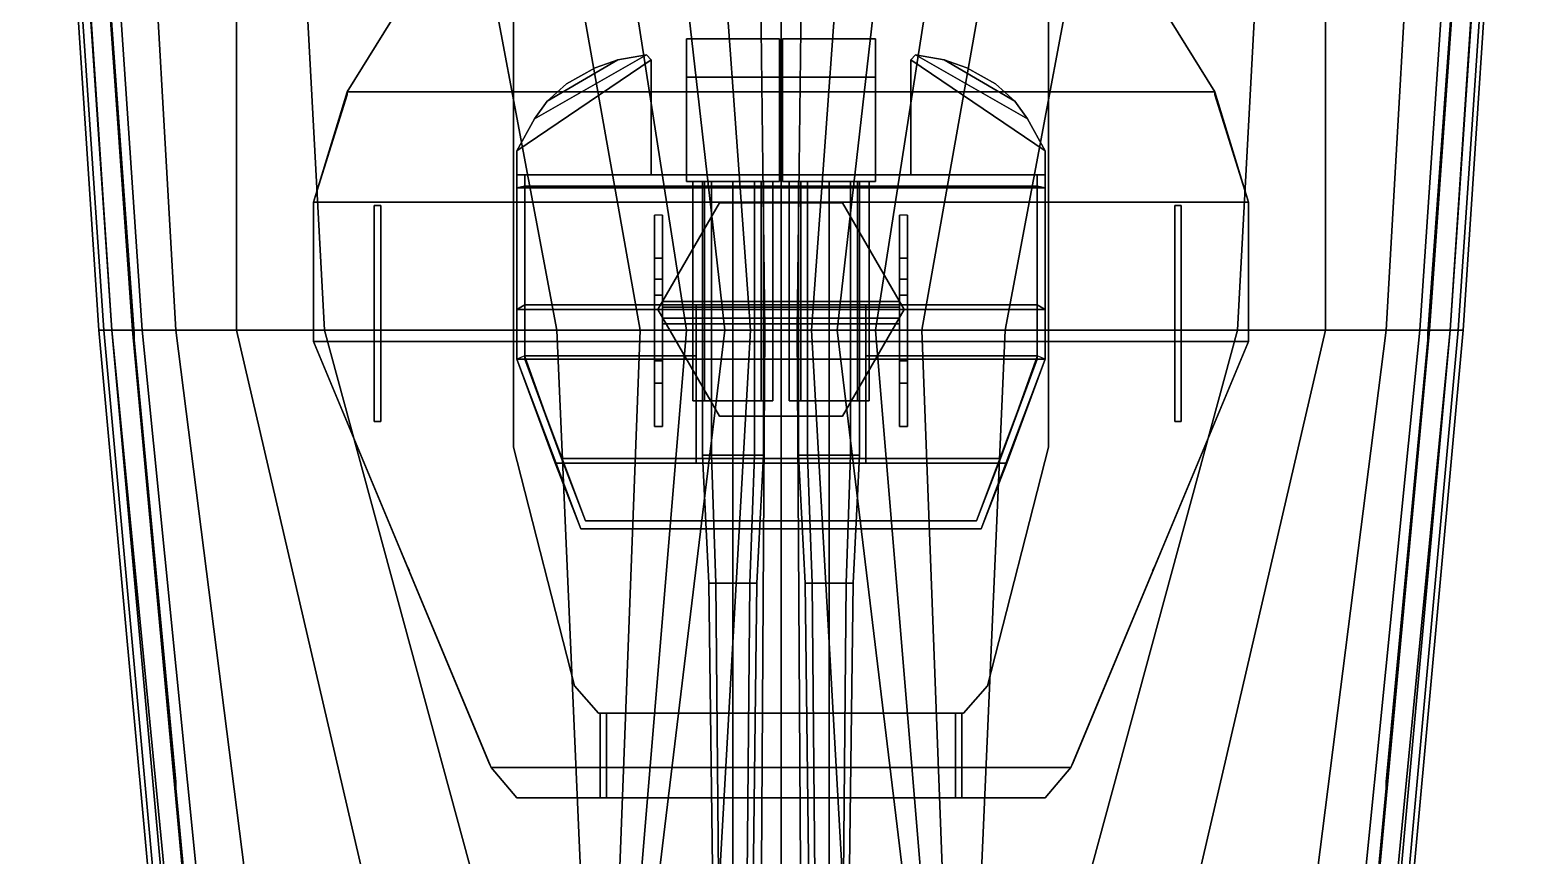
# Model space of a CAD drawing. Header units: millimetres. Extents: x -5 to 5, y -112 to 54.
# Drawn here: x -4.69 to 4.69, y -40.33 to -35.17 of the extents above; entities that cross this region are included whole.
import ezdxf

# ---------------------------------------------------------------- set-up
doc = ezdxf.new("R2010")
doc.units = ezdxf.units.MM
for name, color, linetype in [('gun', 1, 'Continuous'), ('railings', 6, 'Continuous'), ('sleeve', 5, 'Continuous'), ('superstructure', 6, 'Continuous'), ('turret', 2, 'Continuous')]:
    doc.layers.add(name, color=color, linetype=linetype)

msp = doc.modelspace()

# ---------------------------------------------------------------- linework, layer by layer
for points in [[(-4.69, -30.56, 0.74), (-4.69, -30.56, 0.29), (-4.26, -37.05, 0.29), (-4.26, -37.05, 0.74)], [(-4.69, -30.56, 0.29), (-4.62, -30.56, -0.16), (-4.18, -37.05, -0.16), (-4.26, -37.05, 0.29)], [(-4.67, -30.56, 1.22), (-4.69, -30.56, 0.74), (-4.26, -37.05, 0.74), (-4.23, -37.05, 1.22)], [(-4.61, -30.56, 1.84), (-4.67, -30.56, 1.22), (-4.23, -37.05, 1.22), (-4.18, -37.05, 1.84)], [(-4.62, -30.56, -0.16), (-4.43, -30.56, -0.61), (-3.99, -37.05, -0.47), (-4.18, -37.05, -0.16)], [(-4.51, -30.56, 2.81), (-4.61, -30.56, 1.84), (-4.18, -37.05, 1.84), (-4.05, -37.05, 2.82)], [(-4.05, -37.05, 2.82), (4.05, -37.05, 2.82), (4.51, -30.56, 2.81), (-4.51, -30.56, 2.81)], [(-4.43, -30.56, -0.61), (-4.15, -30.56, -0.92), (-3.78, -37.05, -0.67), (-3.99, -37.05, -0.47)], [(-4.15, -30.56, -0.92), (-3.4, -30.56, -1.42), (-3.4, -37.05, -0.92), (-3.78, -37.05, -0.67)], [(-3.4, -30.56, -1.42), (-3.2, -30.56, -1.53), (-2.85, -37.05, -1.19), (-3.4, -37.05, -0.92)], [(-3.2, -30.56, -1.53), (-2.62, -30.56, -1.86), (-1.4, -37.05, -1.86), (-2.85, -37.05, -1.19)], [(-2.62, -30.56, -1.86), (-2.03, -30.56, -2.16), (-0.88, -37.05, -2.16), (-1.4, -37.05, -1.86)], [(-2.03, -30.56, -2.16), (-1.6, -30.56, -2.39), (-0.59, -37.05, -2.39), (-0.88, -37.05, -2.16)], [(-1.6, -30.56, -2.39), (-1.09, -30.56, -2.67), (-0.35, -37.05, -2.67), (-0.59, -37.05, -2.39)], [(-1.09, -30.56, -2.67), (-0.66, -30.56, -2.95), (-0.19, -37.05, -2.95), (-0.35, -37.05, -2.67)], [(-0.66, -30.56, -2.95), (-0.18, -30.56, -3.35), (-0.1, -37.05, -3.35), (-0.19, -37.05, -2.95)], [(-0.18, -30.56, -3.35), (0, -30.56, -3.41), (0, -37.05, -3.41), (-0.1, -37.05, -3.35)], [(0.1, -37.05, -3.35), (0, -37.05, -3.41), (0, -30.56, -3.41), (0.18, -30.56, -3.35)], [(0.19, -37.05, -2.95), (0.1, -37.05, -3.35), (0.18, -30.56, -3.35), (0.66, -30.56, -2.95)], [(0.35, -37.05, -2.67), (0.19, -37.05, -2.95), (0.66, -30.56, -2.95), (1.09, -30.56, -2.67)], [(0.59, -37.05, -2.39), (0.35, -37.05, -2.67), (1.09, -30.56, -2.67), (1.6, -30.56, -2.39)], [(0.88, -37.05, -2.16), (0.59, -37.05, -2.39), (1.6, -30.56, -2.39), (2.03, -30.56, -2.16)], [(1.4, -37.05, -1.86), (0.88, -37.05, -2.16), (2.03, -30.56, -2.16), (2.62, -30.56, -1.86)], [(2.85, -37.05, -1.19), (1.4, -37.05, -1.86), (2.62, -30.56, -1.86), (3.2, -30.56, -1.53)], [(3.4, -37.05, -0.92), (2.85, -37.05, -1.19), (3.2, -30.56, -1.53), (3.4, -30.56, -1.42)], [(3.78, -37.05, -0.67), (3.4, -37.05, -0.92), (3.4, -30.56, -1.42), (4.15, -30.56, -0.92)], [(3.99, -37.05, -0.47), (3.78, -37.05, -0.67), (4.15, -30.56, -0.92), (4.43, -30.56, -0.61)], [(4.18, -37.05, -0.16), (3.99, -37.05, -0.47), (4.43, -30.56, -0.61), (4.62, -30.56, -0.16)], [(4.05, -37.05, 2.82), (4.18, -37.05, 1.84), (4.61, -30.56, 1.84), (4.51, -30.56, 2.81)], [(4.26, -37.05, 0.29), (4.18, -37.05, -0.16), (4.62, -30.56, -0.16), (4.69, -30.56, 0.29)], [(4.18, -37.05, 1.84), (4.23, -37.05, 1.22), (4.67, -30.56, 1.22), (4.61, -30.56, 1.84)], [(4.23, -37.05, 1.22), (4.26, -37.05, 0.74), (4.69, -30.56, 0.74), (4.67, -30.56, 1.22)], [(4.26, -37.05, 0.74), (4.26, -37.05, 0.29), (4.69, -30.56, 0.29), (4.69, -30.56, 0.74)], [(2.71, -35.56, 4.99), (2.07, -34.53, 4.99), (-2.07, -34.53, 4.99), (-2.71, -35.56, 4.99)], [(-2.07, -34.53, 4.99), (-2.07, -34.53, 4.95), (-2.71, -35.56, 4.95), (-2.71, -35.56, 4.99)], [(-2.71, -35.56, 4.95), (-2.07, -34.53, 4.95), (2.07, -34.53, 4.95), (2.71, -35.56, 4.95)], [(2.71, -35.56, 4.95), (2.07, -34.53, 4.95), (2.07, -34.53, 4.99), (2.71, -35.56, 4.99)], [(2.71, -35.56, 4.95), (2.92, -36.25, 4.95), (-2.92, -36.25, 4.95), (-2.71, -35.56, 4.95)], [(-2.92, -36.25, 4.95), (-2.92, -36.25, 4.99), (-2.71, -35.56, 4.99), (-2.71, -35.56, 4.95)], [(-2.71, -35.56, 4.99), (-2.92, -36.25, 4.99), (2.92, -36.25, 4.99), (2.71, -35.56, 4.99)], [(2.71, -35.56, 4.99), (2.92, -36.25, 4.99), (2.92, -36.25, 4.95), (2.71, -35.56, 4.95)], [(-2.92, -37.12, 4.95), (-2.92, -36.25, 4.95), (2.92, -36.25, 4.95), (2.92, -37.12, 4.95)], [(-2.92, -36.25, 4.99), (-2.92, -36.25, 4.95), (-2.92, -37.12, 4.95), (-2.92, -37.12, 4.99)], [(2.92, -37.12, 4.99), (2.92, -36.25, 4.99), (-2.92, -36.25, 4.99), (-2.92, -37.12, 4.99)], [(-2.5, -36.27, 2.81), (-2.54, -36.27, 2.81), (-2.54, -36.27, 4.95), (-2.5, -36.27, 4.95)], [(-2.54, -37.62, 4.95), (-2.54, -36.27, 4.95), (-2.54, -36.27, 2.81), (-2.54, -37.62, 2.82)], [(-2.5, -37.62, 2.82), (-2.5, -36.27, 2.81), (-2.5, -36.27, 4.95), (-2.5, -37.62, 4.95)], [(2.5, -36.27, 2.81), (2.46, -36.27, 2.81), (2.46, -36.27, 4.95), (2.5, -36.27, 4.95)], [(2.46, -37.62, 4.95), (2.46, -36.27, 4.95), (2.46, -36.27, 2.81), (2.46, -37.62, 2.82)], [(2.5, -37.62, 2.82), (2.5, -36.27, 2.81), (2.5, -36.27, 4.95), (2.5, -37.62, 4.95)], [(2.92, -37.12, 4.95), (2.92, -36.25, 4.95), (2.92, -36.25, 4.99), (2.92, -37.12, 4.99)], [(-4.26, -37.05, 0.74), (-4.26, -37.05, 0.29), (-3.68, -43.42, 0.14), (-3.68, -43.42, 0.74)], [(-4.26, -37.05, 0.29), (-4.18, -37.05, -0.16), (-3.56, -43.42, -0.16), (-3.68, -43.42, 0.14)], [(-4.23, -37.05, 1.22), (-4.26, -37.05, 0.74), (-3.68, -43.42, 0.74), (-3.65, -43.42, 1.22)], [(-4.18, -37.05, 1.84), (-4.23, -37.05, 1.22), (-3.65, -43.42, 1.22), (-3.6, -43.42, 1.84)], [(-4.18, -37.05, -0.16), (-3.99, -37.05, -0.47), (-3.35, -43.42, -0.4), (-3.56, -43.42, -0.16)], [(-4.05, -37.05, 2.82), (-4.18, -37.05, 1.84), (-3.6, -43.42, 1.84), (-3.46, -43.42, 2.86)], [(-3.46, -43.42, 2.86), (3.46, -43.42, 2.86), (4.05, -37.05, 2.82), (-4.05, -37.05, 2.82)], [(-3.99, -37.05, -0.47), (-3.78, -37.05, -0.67), (-2.97, -43.42, -0.59), (-3.35, -43.42, -0.4)], [(-3.78, -37.05, -0.67), (-3.4, -37.05, -0.92), (-1.92, -43.42, -0.92), (-2.97, -43.42, -0.59)], [(-3.4, -37.05, -0.92), (-2.85, -37.05, -1.19), (-1.12, -43.42, -1.19), (-1.92, -43.42, -0.92)], [(-2.85, -37.05, -1.19), (-1.4, -37.05, -1.86), (-1.12, -43.42, -1.19)], [(-1.4, -37.05, -1.86), (-0.88, -37.05, -2.16), (-1.12, -43.42, -1.19)], [(-0.35, -37.05, -2.67), (-0.19, -37.05, -2.95), (-0.55, -43.42, -1.42), (-1.12, -43.42, -1.19)], [(-0.59, -37.05, -2.39), (-0.35, -37.05, -2.67), (-1.12, -43.42, -1.19)], [(-0.88, -37.05, -2.16), (-0.59, -37.05, -2.39), (-1.12, -43.42, -1.19)], [(-0.19, -37.05, -2.95), (-0.1, -37.05, -3.35), (-0.14, -43.42, -1.61), (-0.55, -43.42, -1.42)], [(-0.1, -37.05, -3.35), (0, -37.05, -3.41), (0, -43.42, -1.63), (-0.14, -43.42, -1.61)], [(0.14, -43.42, -1.61), (0, -43.42, -1.63), (0, -37.05, -3.41), (0.1, -37.05, -3.35)], [(0.55, -43.42, -1.42), (0.14, -43.42, -1.61), (0.1, -37.05, -3.35), (0.19, -37.05, -2.95)], [(1.12, -43.42, -1.19), (0.55, -43.42, -1.42), (0.19, -37.05, -2.95), (0.35, -37.05, -2.67)], [(1.12, -43.42, -1.19), (1.12, -43.42, -1.19), (0.35, -37.05, -2.67), (0.59, -37.05, -2.39)], [(1.12, -43.42, -1.19), (1.12, -43.42, -1.19), (0.59, -37.05, -2.39), (0.88, -37.05, -2.16)], [(1.12, -43.42, -1.19), (1.12, -43.42, -1.19), (0.88, -37.05, -2.16), (1.4, -37.05, -1.86)], [(1.92, -43.42, -0.92), (1.12, -43.42, -1.19), (2.85, -37.05, -1.19), (3.4, -37.05, -0.92)], [(1.12, -43.42, -1.19), (1.12, -43.42, -1.19), (1.4, -37.05, -1.86), (2.85, -37.05, -1.19)], [(2.97, -43.42, -0.59), (1.92, -43.42, -0.92), (3.4, -37.05, -0.92), (3.78, -37.05, -0.67)], [(3.35, -43.42, -0.4), (2.97, -43.42, -0.59), (3.78, -37.05, -0.67), (3.99, -37.05, -0.47)], [(3.56, -43.42, -0.16), (3.35, -43.42, -0.4), (3.99, -37.05, -0.47), (4.18, -37.05, -0.16)], [(3.46, -43.42, 2.86), (3.6, -43.42, 1.84), (4.18, -37.05, 1.84), (4.05, -37.05, 2.82)], [(3.68, -43.42, 0.14), (3.56, -43.42, -0.16), (4.18, -37.05, -0.16), (4.26, -37.05, 0.29)], [(3.6, -43.42, 1.84), (3.65, -43.42, 1.22), (4.23, -37.05, 1.22), (4.18, -37.05, 1.84)], [(3.65, -43.42, 1.22), (3.68, -43.42, 0.74), (4.26, -37.05, 0.74), (4.23, -37.05, 1.22)], [(3.68, -43.42, 0.74), (3.68, -43.42, 0.14), (4.26, -37.05, 0.29), (4.26, -37.05, 0.74)], [(-1.81, -39.78, 4.95), (-2.92, -37.12, 4.95), (2.92, -37.12, 4.95), (1.81, -39.78, 4.95)], [(1.81, -39.78, 4.99), (2.92, -37.12, 4.99), (-2.92, -37.12, 4.99), (-1.81, -39.78, 4.99)], [(-2.92, -37.12, 4.99), (-2.92, -37.12, 4.95), (-1.81, -39.78, 4.95), (-1.81, -39.78, 4.99)], [(1.81, -39.78, 4.95), (2.92, -37.12, 4.95), (2.92, -37.12, 4.99), (1.81, -39.78, 4.99)], [(-2.5, -37.62, 4.95), (-2.54, -37.62, 4.95), (-2.54, -37.62, 2.82), (-2.5, -37.62, 2.82)], [(2.5, -37.62, 4.95), (2.46, -37.62, 4.95), (2.46, -37.62, 2.82), (2.5, -37.62, 2.82)], [(-1.13, -39.97, 4.95), (-1.13, -39.44, 4.95), (-1.13, -39.44, 4.46), (-1.13, -39.97, 4.86)], [(-1.13, -39.97, 4.86), (-1.13, -39.44, 4.46), (-1.09, -39.44, 4.46), (-1.09, -39.97, 4.86)], [(-1.09, -39.97, 4.86), (-1.09, -39.44, 4.46), (-1.09, -39.44, 4.95), (-1.09, -39.97, 4.95)], [(1.09, -39.97, 4.86), (1.09, -39.44, 4.46), (1.13, -39.44, 4.46), (1.13, -39.97, 4.86)], [(1.09, -39.97, 4.95), (1.09, -39.44, 4.95), (1.09, -39.44, 4.46), (1.09, -39.97, 4.86)], [(1.13, -39.97, 4.86), (1.13, -39.44, 4.46), (1.13, -39.44, 4.95), (1.13, -39.97, 4.95)], [(1.81, -39.78, 4.95), (1.65, -39.97, 4.95), (-1.65, -39.97, 4.95), (-1.81, -39.78, 4.95)], [(-1.65, -39.97, 4.95), (-1.65, -39.97, 4.99), (-1.81, -39.78, 4.99), (-1.81, -39.78, 4.95)], [(-1.81, -39.78, 4.99), (-1.65, -39.97, 4.99), (1.65, -39.97, 4.99), (1.81, -39.78, 4.99)], [(1.81, -39.78, 4.99), (1.65, -39.97, 4.99), (1.65, -39.97, 4.95), (1.81, -39.78, 4.95)], [(1.65, -39.97, 4.95), (1.65, -39.97, 4.99), (-1.65, -39.97, 4.99), (-1.65, -39.97, 4.95)], [(-1.09, -39.97, 4.95), (-1.13, -39.97, 4.95), (-1.13, -39.97, 4.86), (-1.09, -39.97, 4.86)], [(1.13, -39.97, 4.95), (1.09, -39.97, 4.95), (1.09, -39.97, 4.86), (1.13, -39.97, 4.86)]]:
    msp.add_3dface(points)
at = {"layer": 'gun'}
for points in [[(-0.01, -35.23, 6.47), (-0.01, -35.47, 6.23), (-0.59, -35.47, 6.23), (-0.59, -35.23, 6.47)], [(-0.59, -35.23, 6.47), (-0.59, -35.47, 6.23), (-0.59, -36.12, 6.23), (-0.59, -36.12, 7.07)], [(-0.01, -35.23, 7.06), (-0.01, -35.23, 6.47), (-0.59, -35.23, 6.47), (-0.59, -35.23, 7.06)], [(-0.59, -35.23, 7.06), (-0.59, -35.23, 6.47), (-0.59, -36.12, 7.07)], [(-0.01, -36.12, 7.07), (-0.01, -35.23, 7.06), (-0.59, -35.23, 7.06), (-0.59, -36.12, 7.07)], [(-0.01, -36.12, 6.23), (-0.01, -35.47, 6.23), (-0.01, -35.23, 6.47), (-0.01, -36.12, 7.07)], [(-0.01, -36.12, 7.07), (-0.01, -35.23, 6.47), (-0.01, -35.23, 7.06), (-0.01, -36.12, 7.07)], [(0.59, -36.12, 7.07), (0.59, -35.23, 7.06), (0.01, -35.23, 7.06), (0.01, -36.12, 7.07)], [(0.59, -35.23, 7.06), (0.59, -35.23, 6.47), (0.01, -35.23, 6.47), (0.01, -35.23, 7.06)], [(0.59, -35.23, 6.47), (0.59, -35.47, 6.23), (0.01, -35.47, 6.23), (0.01, -35.23, 6.47)], [(0.01, -35.23, 7.06), (0.01, -35.23, 6.47), (0.01, -36.12, 7.07)], [(0.01, -35.23, 6.47), (0.01, -35.47, 6.23), (0.01, -36.12, 6.23), (0.01, -36.12, 7.07)], [(0.59, -36.12, 7.07), (0.59, -35.23, 6.47), (0.59, -35.23, 7.06), (0.59, -36.12, 7.07)], [(0.59, -36.12, 6.23), (0.59, -35.47, 6.23), (0.59, -35.23, 6.47), (0.59, -36.12, 7.07)], [(-0.59, -36.12, 6.23), (-0.59, -35.47, 6.23), (-0.01, -35.47, 6.23), (-0.01, -36.12, 6.23)], [(0.01, -36.12, 6.23), (0.01, -35.47, 6.23), (0.59, -35.47, 6.23), (0.59, -36.12, 6.23)], [(-0.59, -36.12, 7.07), (-0.59, -36.12, 6.23), (-0.01, -36.12, 6.23), (-0.01, -36.12, 7.07)], [(-0.49, -37.83, 6.6), (-0.4344, -37.83, 6.7344), (-0.4344, -36.12, 6.7344), (-0.49, -36.12, 6.6)], [(-0.4344, -37.83, 6.4656), (-0.49, -37.83, 6.6), (-0.49, -36.12, 6.6), (-0.4344, -36.12, 6.4656)], [(-0.4344, -37.83, 6.7344), (-0.3, -37.83, 6.79), (-0.3, -36.12, 6.79), (-0.4344, -36.12, 6.7344)], [(-0.3, -37.83, 6.41), (-0.4344, -37.83, 6.4656), (-0.4344, -36.12, 6.4656), (-0.3, -36.12, 6.41)], [(-0.3, -37.83, 6.79), (-0.1656, -37.83, 6.7344), (-0.1656, -36.12, 6.7344), (-0.3, -36.12, 6.79)], [(-0.1656, -37.83, 6.4656), (-0.3, -37.83, 6.41), (-0.3, -36.12, 6.41), (-0.1656, -36.12, 6.4656)], [(-0.1656, -37.83, 6.7344), (-0.11, -37.83, 6.6), (-0.11, -36.12, 6.6), (-0.1656, -36.12, 6.7344)], [(-0.11, -37.83, 6.6), (-0.1656, -37.83, 6.4656), (-0.1656, -36.12, 6.4656), (-0.11, -36.12, 6.6)], [(0.01, -36.12, 7.07), (0.01, -36.12, 6.23), (0.59, -36.12, 6.23), (0.59, -36.12, 7.07)], [(0.1656, -37.83, 6.4656), (0.11, -37.83, 6.6), (0.11, -36.12, 6.6), (0.1656, -36.12, 6.4656)], [(0.11, -37.83, 6.6), (0.1656, -37.83, 6.7344), (0.1656, -36.12, 6.7344), (0.11, -36.12, 6.6)], [(0.3, -37.83, 6.41), (0.1656, -37.83, 6.4656), (0.1656, -36.12, 6.4656), (0.3, -36.12, 6.41)], [(0.1656, -37.83, 6.7344), (0.3, -37.83, 6.79), (0.3, -36.12, 6.79), (0.1656, -36.12, 6.7344)], [(0.4344, -37.83, 6.4656), (0.3, -37.83, 6.41), (0.3, -36.12, 6.41), (0.4344, -36.12, 6.4656)], [(0.3, -37.83, 6.79), (0.4344, -37.83, 6.7344), (0.4344, -36.12, 6.7344), (0.3, -36.12, 6.79)], [(0.49, -37.83, 6.6), (0.4344, -37.83, 6.4656), (0.4344, -36.12, 6.4656), (0.49, -36.12, 6.6)], [(0.4344, -37.83, 6.7344), (0.49, -37.83, 6.6), (0.49, -36.12, 6.6), (0.4344, -36.12, 6.7344)], [(-0.45, -38.63, 6.6), (-0.4061, -38.63, 6.7061), (-0.4344, -37.83, 6.7344), (-0.49, -37.83, 6.6)], [(-0.4061, -38.63, 6.4939), (-0.45, -38.63, 6.6), (-0.49, -37.83, 6.6), (-0.4344, -37.83, 6.4656)], [(-0.4061, -38.63, 6.7061), (-0.3, -38.63, 6.75), (-0.3, -37.83, 6.79), (-0.4344, -37.83, 6.7344)], [(-0.3, -38.63, 6.45), (-0.4061, -38.63, 6.4939), (-0.4344, -37.83, 6.4656), (-0.3, -37.83, 6.41)], [(-0.3, -38.63, 6.75), (-0.1939, -38.63, 6.7061), (-0.1656, -37.83, 6.7344), (-0.3, -37.83, 6.79)], [(-0.1939, -38.63, 6.4939), (-0.3, -38.63, 6.45), (-0.3, -37.83, 6.41), (-0.1656, -37.83, 6.4656)], [(-0.1939, -38.63, 6.7061), (-0.15, -38.63, 6.6), (-0.11, -37.83, 6.6), (-0.1656, -37.83, 6.7344)], [(-0.15, -38.63, 6.6), (-0.1939, -38.63, 6.4939), (-0.1656, -37.83, 6.4656), (-0.11, -37.83, 6.6)], [(0.1939, -38.63, 6.4939), (0.15, -38.63, 6.6), (0.11, -37.83, 6.6), (0.1656, -37.83, 6.4656)], [(0.15, -38.63, 6.6), (0.1939, -38.63, 6.7061), (0.1656, -37.83, 6.7344), (0.11, -37.83, 6.6)], [(0.3, -38.63, 6.45), (0.1939, -38.63, 6.4939), (0.1656, -37.83, 6.4656), (0.3, -37.83, 6.41)], [(0.1939, -38.63, 6.7061), (0.3, -38.63, 6.75), (0.3, -37.83, 6.79), (0.1656, -37.83, 6.7344)], [(0.4061, -38.63, 6.4939), (0.3, -38.63, 6.45), (0.3, -37.83, 6.41), (0.4344, -37.83, 6.4656)], [(0.3, -38.63, 6.75), (0.4061, -38.63, 6.7061), (0.4344, -37.83, 6.7344), (0.3, -37.83, 6.79)], [(0.45, -38.63, 6.6), (0.4061, -38.63, 6.4939), (0.4344, -37.83, 6.4656), (0.49, -37.83, 6.6)], [(0.4061, -38.63, 6.7061), (0.45, -38.63, 6.6), (0.49, -37.83, 6.6), (0.4344, -37.83, 6.7344)], [(-0.415, -41.37, 6.6), (-0.3813, -41.37, 6.6813), (-0.4061, -38.63, 6.7061), (-0.45, -38.63, 6.6)], [(-0.3813, -41.37, 6.5187), (-0.415, -41.37, 6.6), (-0.45, -38.63, 6.6), (-0.4061, -38.63, 6.4939)], [(-0.3813, -41.37, 6.6813), (-0.3, -41.37, 6.715), (-0.3, -38.63, 6.75), (-0.4061, -38.63, 6.7061)], [(-0.3, -41.37, 6.485), (-0.3813, -41.37, 6.5187), (-0.4061, -38.63, 6.4939), (-0.3, -38.63, 6.45)], [(-0.3, -41.37, 6.715), (-0.2187, -41.37, 6.6813), (-0.1939, -38.63, 6.7061), (-0.3, -38.63, 6.75)], [(-0.2187, -41.37, 6.5187), (-0.3, -41.37, 6.485), (-0.3, -38.63, 6.45), (-0.1939, -38.63, 6.4939)], [(-0.2187, -41.37, 6.6813), (-0.185, -41.37, 6.6), (-0.15, -38.63, 6.6), (-0.1939, -38.63, 6.7061)], [(-0.185, -41.37, 6.6), (-0.2187, -41.37, 6.5187), (-0.1939, -38.63, 6.4939), (-0.15, -38.63, 6.6)], [(0.2187, -41.37, 6.5187), (0.185, -41.37, 6.6), (0.15, -38.63, 6.6), (0.1939, -38.63, 6.4939)], [(0.185, -41.37, 6.6), (0.2187, -41.37, 6.6813), (0.1939, -38.63, 6.7061), (0.15, -38.63, 6.6)], [(0.3, -41.37, 6.485), (0.2187, -41.37, 6.5187), (0.1939, -38.63, 6.4939), (0.3, -38.63, 6.45)], [(0.2187, -41.37, 6.6813), (0.3, -41.37, 6.715), (0.3, -38.63, 6.75), (0.1939, -38.63, 6.7061)], [(0.3813, -41.37, 6.5187), (0.3, -41.37, 6.485), (0.3, -38.63, 6.45), (0.4061, -38.63, 6.4939)], [(0.3, -41.37, 6.715), (0.3813, -41.37, 6.6813), (0.4061, -38.63, 6.7061), (0.3, -38.63, 6.75)], [(0.415, -41.37, 6.6), (0.3813, -41.37, 6.5187), (0.4061, -38.63, 6.4939), (0.45, -38.63, 6.6)], [(0.3813, -41.37, 6.6813), (0.415, -41.37, 6.6), (0.45, -38.63, 6.6), (0.4061, -38.63, 6.7061)]]:
    msp.add_3dface(points, dxfattribs=at)
at = {"layer": 'railings'}
for points in [[(-4.24, -34.31, 3.67), (-4.24, -34.31, 3.71), (-4.04, -37.07, 3.71), (-4.04, -37.07, 3.67)], [(-4.04, -37.07, 3.67), (-4.04, -37.07, 3.71), (-4.24, -34.31, 3.71), (-4.24, -34.31, 3.67)], [(-4.24, -34.31, 3.26), (-4.24, -34.31, 3.3), (-4.04, -37.07, 3.3), (-4.04, -37.07, 3.26)], [(-4.04, -37.07, 3.26), (-4.04, -37.07, 3.3), (-4.24, -34.31, 3.3), (-4.24, -34.31, 3.26)], [(4.04, -37.07, 3.26), (4.04, -37.07, 3.3), (4.24, -34.31, 3.3), (4.24, -34.31, 3.26)], [(4.24, -34.31, 3.26), (4.24, -34.31, 3.3), (4.04, -37.07, 3.3), (4.04, -37.07, 3.26)], [(4.24, -34.31, 3.67), (4.24, -34.31, 3.71), (4.04, -37.07, 3.71), (4.04, -37.07, 3.67)], [(4.04, -37.07, 3.67), (4.04, -37.07, 3.71), (4.24, -34.31, 3.71), (4.24, -34.31, 3.67)], [(-2.07, -34.53, 5.85), (-2.07, -34.53, 5.89), (-2.71, -35.56, 5.89), (-2.71, -35.56, 5.85)], [(-2.71, -35.56, 5.85), (-2.71, -35.56, 5.89), (-2.07, -34.53, 5.89), (-2.07, -34.53, 5.85)], [(-2.07, -34.53, 5.44), (-2.07, -34.53, 5.48), (-2.71, -35.56, 5.48), (-2.71, -35.56, 5.44)], [(-2.71, -35.56, 5.44), (-2.71, -35.56, 5.48), (-2.07, -34.53, 5.48), (-2.07, -34.53, 5.44)], [(2.71, -35.56, 5.44), (2.71, -35.56, 5.48), (2.07, -34.53, 5.48), (2.07, -34.53, 5.44)], [(2.07, -34.53, 5.44), (2.07, -34.53, 5.48), (2.71, -35.56, 5.48), (2.71, -35.56, 5.44)], [(2.07, -34.53, 5.85), (2.07, -34.53, 5.89), (2.71, -35.56, 5.89), (2.71, -35.56, 5.85)], [(2.71, -35.56, 5.85), (2.71, -35.56, 5.89), (2.07, -34.53, 5.89), (2.07, -34.53, 5.85)], [(-2.92, -36.25, 5.85), (-2.92, -36.25, 5.89), (-2.71, -35.58, 5.89), (-2.71, -35.58, 5.85)], [(-2.71, -35.58, 5.85), (-2.71, -35.58, 5.89), (-2.92, -36.25, 5.89), (-2.92, -36.25, 5.85)], [(-2.71, -35.58, 5.44), (-2.71, -35.58, 5.48), (-2.92, -36.25, 5.48), (-2.92, -36.25, 5.44)], [(-2.92, -36.25, 5.44), (-2.92, -36.25, 5.48), (-2.71, -35.58, 5.48), (-2.71, -35.58, 5.44)], [(-2.71, -35.56, 4.99), (-2.71, -35.58, 4.99), (-2.71, -35.58, 5.89), (-2.71, -35.56, 5.89)], [(-2.71, -35.56, 5.89), (-2.71, -35.58, 5.89), (-2.71, -35.58, 4.99), (-2.71, -35.56, 4.99)], [(2.71, -35.56, 4.99), (2.71, -35.58, 4.99), (2.71, -35.58, 5.89), (2.71, -35.56, 5.89)], [(2.71, -35.56, 5.89), (2.71, -35.58, 5.89), (2.71, -35.58, 4.99), (2.71, -35.56, 4.99)], [(2.92, -36.25, 5.44), (2.92, -36.25, 5.48), (2.71, -35.58, 5.48), (2.71, -35.58, 5.44)], [(2.71, -35.58, 5.44), (2.71, -35.58, 5.48), (2.92, -36.25, 5.48), (2.92, -36.25, 5.44)], [(2.71, -35.58, 5.85), (2.71, -35.58, 5.89), (2.92, -36.25, 5.89), (2.92, -36.25, 5.85)], [(2.92, -36.25, 5.85), (2.92, -36.25, 5.89), (2.71, -35.58, 5.89), (2.71, -35.58, 5.85)], [(-2.92, -36.25, 4.99), (-2.92, -36.27, 4.99), (-2.92, -36.27, 5.89), (-2.92, -36.25, 5.89)], [(-2.92, -36.25, 5.89), (-2.92, -36.27, 5.89), (-2.92, -36.27, 4.99), (-2.92, -36.25, 4.99)], [(-2.92, -37.1, 5.85), (-2.92, -37.1, 5.89), (-2.92, -36.27, 5.89), (-2.92, -36.27, 5.85)], [(-2.92, -36.27, 5.85), (-2.92, -36.27, 5.89), (-2.92, -37.1, 5.89), (-2.92, -37.1, 5.85)], [(-2.92, -37.1, 5.44), (-2.92, -37.1, 5.48), (-2.92, -36.27, 5.48), (-2.92, -36.27, 5.44)], [(-2.92, -36.27, 5.44), (-2.92, -36.27, 5.48), (-2.92, -37.1, 5.48), (-2.92, -37.1, 5.44)], [(2.92, -36.25, 5.89), (2.92, -36.27, 5.89), (2.92, -36.27, 4.99), (2.92, -36.25, 4.99)], [(2.92, -36.25, 4.99), (2.92, -36.27, 4.99), (2.92, -36.27, 5.89), (2.92, -36.25, 5.89)], [(2.92, -36.27, 5.44), (2.92, -36.27, 5.48), (2.92, -37.1, 5.48), (2.92, -37.1, 5.44)], [(2.92, -37.1, 5.44), (2.92, -37.1, 5.48), (2.92, -36.27, 5.48), (2.92, -36.27, 5.44)], [(2.92, -37.1, 5.85), (2.92, -37.1, 5.89), (2.92, -36.27, 5.89), (2.92, -36.27, 5.85)], [(2.92, -36.27, 5.85), (2.92, -36.27, 5.89), (2.92, -37.1, 5.89), (2.92, -37.1, 5.85)], [(-4.04, -37.11, 3.71), (-4.04, -37.07, 3.71), (-4.04, -37.07, 2.81), (-4.04, -37.11, 2.81)], [(-4.04, -37.11, 2.81), (-4.04, -37.07, 2.81), (-4.04, -37.07, 3.71), (-4.04, -37.11, 3.71)], [(-3.78, -39.87, 3.67), (-3.78, -39.87, 3.71), (-4.04, -37.11, 3.71), (-4.04, -37.11, 3.67)], [(-4.04, -37.11, 3.67), (-4.04, -37.11, 3.71), (-3.78, -39.87, 3.71), (-3.78, -39.87, 3.67)], [(-3.78, -39.87, 3.26), (-3.78, -39.87, 3.3), (-4.04, -37.11, 3.3), (-4.04, -37.11, 3.26)], [(-4.04, -37.11, 3.26), (-4.04, -37.11, 3.3), (-3.78, -39.87, 3.3), (-3.78, -39.87, 3.26)], [(-2.92, -37.1, 5.89), (-2.92, -37.12, 5.89), (-2.92, -37.12, 4.99), (-2.92, -37.1, 4.99)], [(-2.92, -37.1, 4.99), (-2.92, -37.12, 4.99), (-2.92, -37.12, 5.89), (-2.92, -37.1, 5.89)], [(-2.92, -37.12, 5.85), (-2.92, -37.12, 5.89), (-1.82, -39.76, 5.89), (-1.82, -39.76, 5.85)], [(-1.82, -39.76, 5.85), (-1.82, -39.76, 5.89), (-2.92, -37.12, 5.89), (-2.92, -37.12, 5.85)], [(-2.92, -37.12, 5.44), (-2.92, -37.12, 5.48), (-1.82, -39.76, 5.48), (-1.82, -39.76, 5.44)], [(-1.82, -39.76, 5.44), (-1.82, -39.76, 5.48), (-2.92, -37.12, 5.48), (-2.92, -37.12, 5.44)], [(1.82, -39.76, 5.44), (1.82, -39.76, 5.48), (2.92, -37.12, 5.48), (2.92, -37.12, 5.44)], [(2.92, -37.12, 5.44), (2.92, -37.12, 5.48), (1.82, -39.76, 5.48), (1.82, -39.76, 5.44)], [(2.92, -37.12, 5.85), (2.92, -37.12, 5.89), (1.82, -39.76, 5.89), (1.82, -39.76, 5.85)], [(1.82, -39.76, 5.85), (1.82, -39.76, 5.89), (2.92, -37.12, 5.89), (2.92, -37.12, 5.85)], [(2.92, -37.1, 5.89), (2.92, -37.12, 5.89), (2.92, -37.12, 4.99), (2.92, -37.1, 4.99)], [(2.92, -37.1, 4.99), (2.92, -37.12, 4.99), (2.92, -37.12, 5.89), (2.92, -37.1, 5.89)], [(4.04, -37.11, 3.26), (4.04, -37.11, 3.3), (3.78, -39.87, 3.3), (3.78, -39.87, 3.26)], [(3.78, -39.87, 3.26), (3.78, -39.87, 3.3), (4.04, -37.11, 3.3), (4.04, -37.11, 3.26)], [(3.78, -39.87, 3.67), (3.78, -39.87, 3.71), (4.04, -37.11, 3.71), (4.04, -37.11, 3.67)], [(4.04, -37.11, 3.67), (4.04, -37.11, 3.71), (3.78, -39.87, 3.71), (3.78, -39.87, 3.67)], [(4.04, -37.11, 3.71), (4.04, -37.07, 3.71), (4.04, -37.07, 2.81), (4.04, -37.11, 2.81)], [(4.04, -37.11, 2.81), (4.04, -37.07, 2.81), (4.04, -37.07, 3.71), (4.04, -37.11, 3.71)], [(-2.33, -38.53, 5.89), (-2.32, -38.55, 5.89), (-2.32, -38.55, 4.99), (-2.33, -38.53, 4.99)], [(-2.33, -38.53, 4.99), (-2.32, -38.55, 4.99), (-2.32, -38.55, 5.89), (-2.33, -38.53, 5.89)], [(2.33, -38.53, 5.89), (2.32, -38.55, 5.89), (2.32, -38.55, 4.99), (2.33, -38.53, 4.99)], [(2.33, -38.53, 4.99), (2.32, -38.55, 4.99), (2.32, -38.55, 5.89), (2.33, -38.53, 5.89)], [(-1.82, -39.76, 5.89), (-1.81, -39.78, 5.89), (-1.81, -39.78, 4.99), (-1.82, -39.76, 4.99)], [(-1.82, -39.76, 4.99), (-1.81, -39.78, 4.99), (-1.81, -39.78, 5.89), (-1.82, -39.76, 5.89)], [(1.82, -39.76, 4.99), (1.81, -39.78, 4.99), (1.81, -39.78, 5.89), (1.82, -39.76, 5.89)], [(1.82, -39.76, 5.89), (1.81, -39.78, 5.89), (1.81, -39.78, 4.99), (1.82, -39.76, 4.99)], [(-1.65, -39.97, 5.85), (-1.65, -39.97, 5.89), (-1.81, -39.78, 5.89), (-1.81, -39.78, 5.85)], [(-1.81, -39.78, 5.85), (-1.81, -39.78, 5.89), (-1.65, -39.97, 5.89), (-1.65, -39.97, 5.85)], [(-1.81, -39.78, 5.44), (-1.81, -39.78, 5.48), (-1.65, -39.97, 5.48), (-1.65, -39.97, 5.44)], [(-1.65, -39.97, 5.44), (-1.65, -39.97, 5.48), (-1.81, -39.78, 5.48), (-1.81, -39.78, 5.44)], [(1.65, -39.97, 5.44), (1.65, -39.97, 5.48), (1.81, -39.78, 5.48), (1.81, -39.78, 5.44)], [(1.81, -39.78, 5.44), (1.81, -39.78, 5.48), (1.65, -39.97, 5.48), (1.65, -39.97, 5.44)], [(1.81, -39.78, 5.85), (1.81, -39.78, 5.89), (1.65, -39.97, 5.89), (1.65, -39.97, 5.85)], [(1.65, -39.97, 5.85), (1.65, -39.97, 5.89), (1.81, -39.78, 5.89), (1.81, -39.78, 5.85)], [(-3.78, -39.91, 2.83), (-3.78, -39.87, 2.83), (-3.78, -39.87, 3.71), (-3.78, -39.91, 3.71)], [(-3.78, -39.91, 3.71), (-3.78, -39.87, 3.71), (-3.78, -39.87, 2.83), (-3.78, -39.91, 2.83)], [(-3.78, -39.91, 3.67), (-3.78, -39.91, 3.71), (-3.52, -42.67, 3.71), (-3.52, -42.67, 3.67)], [(-3.52, -42.67, 3.67), (-3.52, -42.67, 3.71), (-3.78, -39.91, 3.71), (-3.78, -39.91, 3.67)], [(-3.78, -39.91, 3.26), (-3.78, -39.91, 3.3), (-3.52, -42.67, 3.3), (-3.52, -42.67, 3.26)], [(-3.52, -42.67, 3.26), (-3.52, -42.67, 3.3), (-3.78, -39.91, 3.3), (-3.78, -39.91, 3.26)], [(3.52, -42.67, 3.26), (3.52, -42.67, 3.3), (3.78, -39.91, 3.3), (3.78, -39.91, 3.26)], [(3.78, -39.91, 3.26), (3.78, -39.91, 3.3), (3.52, -42.67, 3.3), (3.52, -42.67, 3.26)], [(3.78, -39.91, 3.67), (3.78, -39.91, 3.71), (3.52, -42.67, 3.71), (3.52, -42.67, 3.67)], [(3.52, -42.67, 3.67), (3.52, -42.67, 3.71), (3.78, -39.91, 3.71), (3.78, -39.91, 3.67)], [(3.78, -39.91, 3.71), (3.78, -39.87, 3.71), (3.78, -39.87, 2.83), (3.78, -39.91, 2.83)], [(3.78, -39.91, 2.83), (3.78, -39.87, 2.83), (3.78, -39.87, 3.71), (3.78, -39.91, 3.71)], [(-1.65, -39.97, 4.99), (-1.63, -39.97, 4.99), (-1.63, -39.97, 5.89), (-1.65, -39.97, 5.89)], [(-1.65, -39.97, 5.89), (-1.63, -39.97, 5.89), (-1.63, -39.97, 4.99), (-1.65, -39.97, 4.99)], [(0, -39.97, 5.85), (0, -39.97, 5.89), (-1.63, -39.97, 5.89), (-1.63, -39.97, 5.85)], [(-1.63, -39.97, 5.85), (-1.63, -39.97, 5.89), (0, -39.97, 5.89), (0, -39.97, 5.85)], [(0, -39.97, 5.44), (0, -39.97, 5.48), (-1.63, -39.97, 5.48), (-1.63, -39.97, 5.44)], [(-1.63, -39.97, 5.44), (-1.63, -39.97, 5.48), (0, -39.97, 5.48), (0, -39.97, 5.44)], [(1.63, -39.97, 5.44), (1.63, -39.97, 5.48), (0, -39.97, 5.48), (0, -39.97, 5.44)], [(0, -39.97, 5.44), (0, -39.97, 5.48), (1.63, -39.97, 5.48), (1.63, -39.97, 5.44)], [(0, -39.97, 5.85), (0, -39.97, 5.89), (1.63, -39.97, 5.89), (1.63, -39.97, 5.85)], [(1.63, -39.97, 5.85), (1.63, -39.97, 5.89), (0, -39.97, 5.89), (0, -39.97, 5.85)], [(1.65, -39.97, 5.89), (1.63, -39.97, 5.89), (1.63, -39.97, 4.99), (1.65, -39.97, 4.99)], [(1.65, -39.97, 4.99), (1.63, -39.97, 4.99), (1.63, -39.97, 5.89), (1.65, -39.97, 5.89)]]:
    msp.add_3dface(points, dxfattribs=at)
at = {"layer": 'sleeve'}
for points in [[(-0.55, -37.49, 6.6), (-0.4768, -37.49, 6.7768), (-0.4768, -36.12, 6.7768), (-0.55, -36.12, 6.6)], [(-0.4768, -37.49, 6.4232), (-0.55, -37.49, 6.6), (-0.55, -36.12, 6.6), (-0.4768, -36.12, 6.4232)], [(-0.4768, -36.12, 6.7768), (-0.05, -36.12, 6.6), (-0.1232, -36.12, 6.4232), (-0.55, -36.12, 6.6)], [(-0.55, -36.12, 6.6), (-0.1232, -36.12, 6.4232), (-0.3, -36.12, 6.35), (-0.4768, -36.12, 6.4232)], [(-0.4768, -37.49, 6.7768), (-0.3, -37.49, 6.85), (-0.3, -36.12, 6.85), (-0.4768, -36.12, 6.7768)], [(-0.3, -37.49, 6.35), (-0.4768, -37.49, 6.4232), (-0.4768, -36.12, 6.4232), (-0.3, -36.12, 6.35)], [(-0.3, -36.12, 6.85), (-0.1232, -36.12, 6.7768), (-0.05, -36.12, 6.6), (-0.4768, -36.12, 6.7768)], [(-0.3, -37.49, 6.85), (-0.1232, -37.49, 6.7768), (-0.1232, -36.12, 6.7768), (-0.3, -36.12, 6.85)], [(-0.1232, -37.49, 6.4232), (-0.3, -37.49, 6.35), (-0.3, -36.12, 6.35), (-0.1232, -36.12, 6.4232)], [(-0.1232, -37.49, 6.7768), (-0.05, -37.49, 6.6), (-0.05, -36.12, 6.6), (-0.1232, -36.12, 6.7768)], [(-0.05, -37.49, 6.6), (-0.1232, -37.49, 6.4232), (-0.1232, -36.12, 6.4232), (-0.05, -36.12, 6.6)], [(0.1232, -37.49, 6.4232), (0.05, -37.49, 6.6), (0.05, -36.12, 6.6), (0.1232, -36.12, 6.4232)], [(0.05, -37.49, 6.6), (0.1232, -37.49, 6.7768), (0.1232, -36.12, 6.7768), (0.05, -36.12, 6.6)], [(0.1232, -36.12, 6.7768), (0.55, -36.12, 6.6), (0.4768, -36.12, 6.4232), (0.05, -36.12, 6.6)], [(0.05, -36.12, 6.6), (0.4768, -36.12, 6.4232), (0.3, -36.12, 6.35), (0.1232, -36.12, 6.4232)], [(0.3, -37.49, 6.35), (0.1232, -37.49, 6.4232), (0.1232, -36.12, 6.4232), (0.3, -36.12, 6.35)], [(0.1232, -37.49, 6.7768), (0.3, -37.49, 6.85), (0.3, -36.12, 6.85), (0.1232, -36.12, 6.7768)], [(0.3, -36.12, 6.85), (0.4768, -36.12, 6.7768), (0.55, -36.12, 6.6), (0.1232, -36.12, 6.7768)], [(0.4768, -37.49, 6.4232), (0.3, -37.49, 6.35), (0.3, -36.12, 6.35), (0.4768, -36.12, 6.4232)], [(0.3, -37.49, 6.85), (0.4768, -37.49, 6.7768), (0.4768, -36.12, 6.7768), (0.3, -36.12, 6.85)], [(0.55, -37.49, 6.6), (0.4768, -37.49, 6.4232), (0.4768, -36.12, 6.4232), (0.55, -36.12, 6.6)], [(0.4768, -37.49, 6.7768), (0.55, -37.49, 6.6), (0.55, -36.12, 6.6), (0.4768, -36.12, 6.7768)], [(-0.74, -36.905, 6.6594), (-0.74, -36.87, 6.72), (0.74, -36.87, 6.72), (0.74, -36.905, 6.6594)], [(-0.74, -36.87, 6.72), (-0.74, -36.905, 6.7806), (0.74, -36.905, 6.7806), (0.74, -36.87, 6.72)], [(-0.74, -36.975, 6.6594), (-0.74, -36.905, 6.6594), (0.74, -36.905, 6.6594), (0.74, -36.975, 6.6594)], [(-0.74, -36.905, 6.7806), (-0.74, -36.975, 6.7806), (0.74, -36.975, 6.7806), (0.74, -36.905, 6.7806)], [(-0.74, -37.01, 6.72), (-0.74, -36.975, 6.6594), (0.74, -36.975, 6.6594), (0.74, -37.01, 6.72)], [(-0.74, -36.975, 6.7806), (-0.74, -37.01, 6.72), (0.74, -37.01, 6.72), (0.74, -36.975, 6.7806)], [(-0.55, -37.49, 6.6), (-0.1232, -37.49, 6.4232), (-0.05, -37.49, 6.6), (-0.4768, -37.49, 6.7768)], [(-0.4768, -37.49, 6.4232), (-0.3, -37.49, 6.35), (-0.1232, -37.49, 6.4232), (-0.55, -37.49, 6.6)], [(-0.4768, -37.49, 6.7768), (-0.05, -37.49, 6.6), (-0.1232, -37.49, 6.7768), (-0.3, -37.49, 6.85)], [(0.05, -37.49, 6.6), (0.4768, -37.49, 6.4232), (0.55, -37.49, 6.6), (0.1232, -37.49, 6.7768)], [(0.1232, -37.49, 6.4232), (0.3, -37.49, 6.35), (0.4768, -37.49, 6.4232), (0.05, -37.49, 6.6)], [(0.1232, -37.49, 6.7768), (0.55, -37.49, 6.6), (0.4768, -37.49, 6.7768), (0.3, -37.49, 6.85)]]:
    msp.add_3dface(points, dxfattribs=at)
at = {"layer": 'superstructure'}
for points in [[(-1.67, -33.5, 4.95), (-1.67, -33.5, 2.81), (-1.67, -37.78, 2.82), (-1.67, -37.78, 4.95)], [(1.67, -37.78, 2.82), (1.67, -33.5, 2.81), (1.67, -33.5, 4.95), (1.67, -37.78, 4.95)], [(-1.67, -37.78, 4.95), (-1.67, -37.78, 2.82), (-1.29, -39.27, 2.83), (-1.29, -39.27, 4.95)], [(1.29, -39.27, 2.83), (1.67, -37.78, 2.82), (1.67, -37.78, 4.95), (1.29, -39.27, 4.95)], [(-1.29, -39.27, 4.95), (-1.29, -39.27, 2.83), (-1.14, -39.44, 2.83), (-1.14, -39.44, 4.95)], [(1.14, -39.44, 2.83), (1.29, -39.27, 2.83), (1.29, -39.27, 4.95), (1.14, -39.44, 4.95)], [(-1.14, -39.44, 4.95), (-1.14, -39.44, 2.83), (1.14, -39.44, 2.83), (1.14, -39.44, 4.95)]]:
    msp.add_3dface(points, dxfattribs=at)
at = {"layer": 'turret'}
for points in [[(-1.54, -35.73, 5.05), (-0.84, -35.33, 5.05), (-0.81, -35.36, 5.05), (-1.65, -35.93, 5.05)], [(-0.81, -35.36, 5.1), (-0.84, -35.33, 5.1), (-1.54, -35.73, 5.1), (-1.65, -35.93, 5.1)], [(-1.65, -35.93, 5.05), (-0.81, -35.36, 5.05), (-0.81, -36.08, 5.05), (-1.65, -36.08, 5.05)], [(-0.81, -36.08, 5.1), (-0.81, -35.36, 5.1), (-1.65, -35.93, 5.1), (-1.65, -36.08, 5.1)], [(-0.84, -35.33, 5.1), (-1.02, -35.36, 5.1), (-1.46, -35.62, 5.1), (-1.54, -35.73, 5.1)], [(-1.46, -35.62, 5.05), (-1.02, -35.36, 5.05), (-0.84, -35.33, 5.05), (-1.54, -35.73, 5.05)], [(-1.02, -35.36, 5.1), (-1.16, -35.41, 5.1), (-1.34, -35.51, 5.1), (-1.46, -35.62, 5.1)], [(-1.34, -35.51, 5.05), (-1.16, -35.41, 5.05), (-1.02, -35.36, 5.05), (-1.46, -35.62, 5.05)], [(-1.02, -35.36, 5.05), (-1.16, -35.41, 5.05), (-1.16, -35.41, 5.1), (-1.02, -35.36, 5.1)], [(-0.84, -35.33, 5.05), (-1.02, -35.36, 5.05), (-1.02, -35.36, 5.1), (-0.84, -35.33, 5.1)], [(-0.81, -35.36, 5.05), (-0.84, -35.33, 5.05), (-0.84, -35.33, 5.1), (-0.81, -35.36, 5.1)], [(-0.81, -36.08, 5.05), (-0.81, -35.36, 5.05), (-0.81, -35.36, 5.1), (-0.81, -36.08, 5.1)], [(0.81, -35.36, 5.1), (0.84, -35.33, 5.1), (0.84, -35.33, 5.05), (0.81, -35.36, 5.05)], [(0.81, -35.36, 5.05), (0.84, -35.33, 5.05), (1.54, -35.73, 5.05), (1.65, -35.93, 5.05)], [(1.54, -35.73, 5.1), (0.84, -35.33, 5.1), (0.81, -35.36, 5.1), (1.65, -35.93, 5.1)], [(0.81, -36.08, 5.1), (0.81, -35.36, 5.1), (0.81, -35.36, 5.05), (0.81, -36.08, 5.05)], [(0.81, -36.08, 5.05), (0.81, -35.36, 5.05), (1.65, -35.93, 5.05), (1.65, -36.08, 5.05)], [(1.65, -35.93, 5.1), (0.81, -35.36, 5.1), (0.81, -36.08, 5.1), (1.65, -36.08, 5.1)], [(0.84, -35.33, 5.1), (1.02, -35.36, 5.1), (1.02, -35.36, 5.05), (0.84, -35.33, 5.05)], [(0.84, -35.33, 5.05), (1.02, -35.36, 5.05), (1.46, -35.62, 5.05), (1.54, -35.73, 5.05)], [(1.46, -35.62, 5.1), (1.02, -35.36, 5.1), (0.84, -35.33, 5.1), (1.54, -35.73, 5.1)], [(1.02, -35.36, 5.1), (1.16, -35.41, 5.1), (1.16, -35.41, 5.05), (1.02, -35.36, 5.05)], [(1.02, -35.36, 5.05), (1.16, -35.41, 5.05), (1.34, -35.51, 5.05), (1.46, -35.62, 5.05)], [(1.34, -35.51, 5.1), (1.16, -35.41, 5.1), (1.02, -35.36, 5.1), (1.46, -35.62, 5.1)], [(-1.34, -35.51, 5.1), (-1.16, -35.41, 5.1), (-1.16, -35.41, 5.05), (-1.34, -35.51, 5.05)], [(1.34, -35.51, 5.05), (1.16, -35.41, 5.05), (1.16, -35.41, 5.1), (1.34, -35.51, 5.1)], [(-1.46, -35.62, 5.1), (-1.34, -35.51, 5.1), (-1.34, -35.51, 5.05), (-1.46, -35.62, 5.05)], [(1.46, -35.62, 5.05), (1.34, -35.51, 5.05), (1.34, -35.51, 5.1), (1.46, -35.62, 5.1)], [(-1.54, -35.73, 5.1), (-1.46, -35.62, 5.1), (-1.46, -35.62, 5.05), (-1.54, -35.73, 5.05)], [(1.54, -35.73, 5.05), (1.46, -35.62, 5.05), (1.46, -35.62, 5.1), (1.54, -35.73, 5.1)], [(-1.65, -35.93, 5.1), (-1.54, -35.73, 5.1), (-1.54, -35.73, 5.05), (-1.65, -35.93, 5.05)], [(1.65, -35.93, 5.05), (1.54, -35.73, 5.05), (1.54, -35.73, 5.1), (1.65, -35.93, 5.1)], [(-1.65, -36.08, 5.1), (-1.65, -35.93, 5.1), (-1.65, -35.93, 5.05), (-1.65, -36.08, 5.05)], [(1.65, -36.08, 5.05), (1.65, -35.93, 5.05), (1.65, -35.93, 5.1), (1.65, -36.08, 5.1)], [(-1.65, -37.23, 5.05), (-1.65, -36.08, 5.05), (1.65, -36.08, 5.05), (1.65, -37.23, 5.05)], [(-1.65, -36.08, 5.1), (-1.65, -36.08, 6.87), (-1.6, -36.08, 6.87), (-1.6, -36.08, 5.1)], [(-1.65, -36.08, 6.87), (-1.65, -36.16, 7.3), (-1.6, -36.15, 7.28), (-1.6, -36.08, 6.87)], [(-1.65, -37.23, 6.87), (-1.65, -36.92, 7.2), (-1.65, -36.16, 7.3), (-1.65, -36.08, 6.87)], [(-1.65, -37.23, 5.05), (-1.65, -37.23, 6.87), (-1.65, -36.08, 6.87), (-1.65, -36.08, 5.05)], [(1.6, -36.08, 5.1), (-1.6, -36.08, 5.1), (-1.6, -37.23, 5.1), (1.6, -37.23, 5.1)], [(-1.6, -36.15, 7.28), (-1.6, -36.89, 7.19), (-1.6, -37.23, 6.87), (-1.6, -36.08, 6.87)], [(-1.6, -36.08, 6.87), (-1.6, -37.23, 6.87), (-1.6, -37.23, 5.1), (-1.6, -36.08, 5.1)], [(0.81, -36.08, 5.05), (-0.81, -36.08, 5.05), (-0.81, -36.08, 5.1), (0.81, -36.08, 5.1)], [(1.6, -36.08, 6.87), (1.6, -36.15, 7.28), (1.65, -36.16, 7.3), (1.65, -36.08, 6.87)], [(1.6, -36.08, 5.1), (1.6, -36.08, 6.87), (1.65, -36.08, 6.87), (1.65, -36.08, 5.1)], [(1.6, -37.23, 6.87), (1.6, -36.89, 7.19), (1.6, -36.15, 7.28), (1.6, -36.08, 6.87)], [(1.6, -37.23, 5.1), (1.6, -37.23, 6.87), (1.6, -36.08, 6.87), (1.6, -36.08, 5.1)], [(1.65, -36.16, 7.3), (1.65, -36.92, 7.2), (1.65, -37.23, 6.87), (1.65, -36.08, 6.87)], [(1.65, -36.08, 6.87), (1.65, -37.23, 6.87), (1.65, -37.23, 5.05), (1.65, -36.08, 5.05)], [(1.6, -36.15, 7.28), (-1.6, -36.15, 7.28), (-1.65, -36.16, 7.3), (1.65, -36.16, 7.3)], [(-1.65, -36.92, 7.2), (-1.65, -36.16, 7.3), (-1.6, -36.15, 7.28), (-1.6, -36.89, 7.19)], [(1.65, -36.16, 7.3), (-1.65, -36.16, 7.3), (-1.65, -36.92, 7.2), (1.65, -36.92, 7.2)], [(-1.6, -36.89, 7.19), (-1.6, -36.15, 7.28), (1.6, -36.15, 7.28), (1.6, -36.89, 7.19)], [(1.6, -36.89, 7.19), (1.6, -36.15, 7.28), (1.65, -36.16, 7.3), (1.65, -36.92, 7.2)], [(-0.77, -36.92, 5.05), (-0.385, -36.2532, 5.05), (-0.385, -36.2532, 4.95), (-0.77, -36.92, 4.95)], [(-0.385, -36.2532, 5.05), (0.385, -36.2532, 5.05), (0.385, -36.2532, 4.95), (-0.385, -36.2532, 4.95)], [(0.385, -36.2532, 5.05), (0.77, -36.92, 5.05), (0.77, -36.92, 4.95), (0.385, -36.2532, 4.95)], [(-0.79, -37.65, 5.69), (-0.79, -36.73, 6.59), (-0.79, -36.33, 5.1), (-0.79, -37.65, 5.1)], [(-0.79, -36.33, 5.1), (-0.79, -36.73, 6.59), (-0.74, -36.73, 6.59), (-0.74, -36.33, 5.1)], [(-0.74, -36.33, 5.1), (-0.74, -36.73, 6.59), (-0.74, -37.65, 5.69), (-0.74, -37.65, 5.1)], [(0.74, -37.65, 5.69), (0.74, -36.73, 6.59), (0.74, -36.33, 5.1), (0.74, -37.65, 5.1)], [(0.74, -36.33, 5.1), (0.74, -36.73, 6.59), (0.79, -36.73, 6.59), (0.79, -36.33, 5.1)], [(0.79, -36.33, 5.1), (0.79, -36.73, 6.59), (0.79, -37.65, 5.69), (0.79, -37.65, 5.1)], [(-0.79, -36.73, 6.59), (-0.79, -36.6, 6.97), (-0.74, -36.6, 6.97), (-0.74, -36.73, 6.59)], [(-0.79, -36.83, 6.99), (-0.79, -36.6, 6.97), (-0.79, -36.73, 6.59), (-0.79, -37.24, 6.47)], [(-0.74, -36.83, 6.99), (-0.74, -36.6, 6.97), (-0.79, -36.6, 6.97), (-0.79, -36.83, 6.99)], [(-0.74, -36.73, 6.59), (-0.74, -36.6, 6.97), (-0.74, -36.83, 6.99), (-0.74, -37.24, 6.47)], [(0.79, -36.83, 6.99), (0.79, -36.6, 6.97), (0.74, -36.6, 6.97), (0.74, -36.83, 6.99)], [(0.74, -36.83, 6.99), (0.74, -36.6, 6.97), (0.74, -36.73, 6.59), (0.74, -37.24, 6.47)], [(0.74, -36.73, 6.59), (0.74, -36.6, 6.97), (0.79, -36.6, 6.97), (0.79, -36.73, 6.59)], [(0.79, -36.73, 6.59), (0.79, -36.6, 6.97), (0.79, -36.83, 6.99), (0.79, -37.24, 6.47)], [(-0.79, -37.38, 6.21), (-0.79, -37.24, 6.47), (-0.79, -36.73, 6.59), (-0.79, -37.65, 5.69)], [(-0.74, -36.73, 6.59), (-0.74, -37.24, 6.47), (-0.74, -37.38, 6.21), (-0.74, -37.65, 5.69)], [(0.74, -37.38, 6.21), (0.74, -37.24, 6.47), (0.74, -36.73, 6.59), (0.74, -37.65, 5.69)], [(0.79, -36.73, 6.59), (0.79, -37.24, 6.47), (0.79, -37.38, 6.21), (0.79, -37.65, 5.69)], [(-0.74, -37.24, 6.47), (-0.74, -36.83, 6.99), (-0.79, -36.83, 6.99), (-0.79, -37.24, 6.47)], [(0.79, -37.24, 6.47), (0.79, -36.83, 6.99), (0.74, -36.83, 6.99), (0.74, -37.24, 6.47)], [(-1.65, -37.23, 6.87), (-1.65, -36.92, 7.2), (-1.6, -36.89, 7.19), (-1.6, -37.21, 6.87)], [(-0.53, -36.92, 7.2), (-1.65, -36.92, 7.2), (-1.65, -37.23, 6.87), (-0.53, -37.23, 6.87)], [(-1.6, -37.21, 6.87), (-1.6, -36.89, 7.19), (-0.53, -36.89, 7.19), (-0.53, -37.21, 6.87)], [(-0.385, -37.5868, 5.05), (-0.77, -36.92, 5.05), (-0.77, -36.92, 4.95), (-0.385, -37.5868, 4.95)], [(0.53, -36.92, 7.2), (-0.53, -36.92, 7.2), (-0.53, -36.89, 7.19), (0.53, -36.89, 7.19)], [(-0.53, -37.21, 6.87), (-0.53, -36.89, 7.19), (-0.53, -36.92, 7.2), (-0.53, -37.23, 6.87)], [(0.77, -36.92, 5.05), (0.385, -37.5868, 5.05), (0.385, -37.5868, 4.95), (0.77, -36.92, 4.95)], [(0.53, -37.21, 6.87), (0.53, -36.89, 7.19), (1.6, -36.89, 7.19), (1.6, -37.21, 6.87)], [(0.53, -37.23, 6.87), (0.53, -36.92, 7.2), (0.53, -36.89, 7.19), (0.53, -37.21, 6.87)], [(1.65, -36.92, 7.2), (0.53, -36.92, 7.2), (0.53, -37.23, 6.87), (1.65, -37.23, 6.87)], [(1.6, -37.21, 6.87), (1.6, -36.89, 7.19), (1.65, -36.92, 7.2), (1.65, -37.23, 6.87)], [(-1.65, -37.23, 5.05), (-1.41, -37.88, 6.19), (-1.65, -37.23, 6.87), (-1.65, -37.23, 5.05)], [(-1.25, -38.29, 5.05), (-1.25, -38.29, 5.77), (-1.41, -37.88, 6.19), (-1.65, -37.23, 5.05)], [(-0.53, -37.23, 6.87), (-1.65, -37.23, 6.87), (-1.41, -37.88, 6.19), (-0.53, -37.88, 6.19)], [(-1.25, -38.29, 5.05), (-1.65, -37.23, 5.05), (1.65, -37.23, 5.05), (1.25, -38.29, 5.05)], [(-1.37, -37.85, 6.19), (-1.6, -37.21, 6.87), (-0.53, -37.21, 6.87), (-0.53, -37.85, 6.19)], [(-1.37, -37.85, 6.19), (-1.37, -37.85, 6.19), (-1.6, -37.23, 5.1), (-1.6, -37.23, 6.87)], [(1.6, -37.23, 5.1), (-1.6, -37.23, 5.1), (-1.22, -38.24, 5.1), (1.22, -38.24, 5.1)], [(-1.37, -37.85, 6.19), (-1.22, -38.24, 5.77), (-1.22, -38.24, 5.1), (-1.6, -37.23, 5.1)], [(-0.53, -37.85, 6.19), (-0.53, -37.21, 6.87), (-0.53, -37.23, 6.87), (-0.53, -37.88, 6.19)], [(0.53, -37.88, 6.19), (0.53, -37.23, 6.87), (0.53, -37.21, 6.87), (0.53, -37.85, 6.19)], [(0.53, -37.85, 6.19), (0.53, -37.21, 6.87), (1.6, -37.21, 6.87), (1.37, -37.85, 6.19)], [(1.65, -37.23, 6.87), (0.53, -37.23, 6.87), (0.53, -37.88, 6.19), (1.41, -37.88, 6.19)], [(1.22, -38.24, 5.1), (1.22, -38.24, 5.77), (1.37, -37.85, 6.19), (1.6, -37.23, 5.1)], [(1.41, -37.88, 6.19), (1.25, -38.29, 5.77), (1.25, -38.29, 5.05), (1.65, -37.23, 5.05)], [(1.6, -37.23, 5.1), (1.37, -37.85, 6.19), (1.6, -37.23, 6.87), (1.6, -37.23, 5.1)], [(-0.74, -37.38, 6.21), (-0.74, -37.24, 6.47), (-0.79, -37.24, 6.47), (-0.79, -37.38, 6.21)], [(0.79, -37.38, 6.21), (0.79, -37.24, 6.47), (0.74, -37.24, 6.47), (0.74, -37.38, 6.21)], [(-0.74, -37.65, 5.69), (-0.74, -37.38, 6.21), (-0.79, -37.38, 6.21), (-0.79, -37.65, 5.69)], [(0.79, -37.65, 5.69), (0.79, -37.38, 6.21), (0.74, -37.38, 6.21), (0.74, -37.65, 5.69)], [(0.385, -37.5868, 5.05), (-0.385, -37.5868, 5.05), (-0.385, -37.5868, 4.95), (0.385, -37.5868, 4.95)], [(-0.74, -37.65, 5.1), (-0.74, -37.65, 5.69), (-0.79, -37.65, 5.69), (-0.79, -37.65, 5.1)], [(0.79, -37.65, 5.1), (0.79, -37.65, 5.69), (0.74, -37.65, 5.69), (0.74, -37.65, 5.1)], [(1.41, -37.88, 6.19), (-1.41, -37.88, 6.19), (-1.25, -38.29, 5.77), (1.25, -38.29, 5.77)], [(-1.22, -38.24, 5.77), (-1.37, -37.85, 6.19), (1.37, -37.85, 6.19), (1.22, -38.24, 5.77)], [(0.53, -37.85, 6.19), (-0.53, -37.85, 6.19), (-0.53, -37.88, 6.19), (0.53, -37.88, 6.19)], [(-1.22, -38.24, 5.1), (-1.22, -38.24, 5.77), (1.22, -38.24, 5.77), (1.22, -38.24, 5.1)], [(1.25, -38.29, 5.77), (-1.25, -38.29, 5.77), (-1.25, -38.29, 5.05), (1.25, -38.29, 5.05)]]:
    msp.add_3dface(points, dxfattribs=at)

doc.saveas('drawing.dxf')
